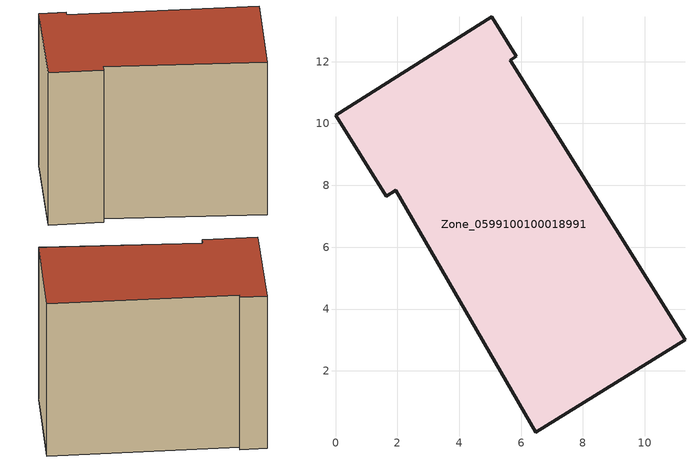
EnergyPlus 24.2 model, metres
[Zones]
Zone_0599100100018991
 floor ground (C_G): 1.95,7.84 1.65,7.65 0,10.27 5.05,13.45 5.85,12.17 5.64,12.05 11.3,3.02 6.48,0.02 z0
 wall outside (C_F): 5.05,13.45 0,10.27 1.65,7.65 1.95,7.84 6.48,0.02 11.3,3.02 5.64,12.05 5.85,12.17 5.05,13.45 z0:10.04
 roof outside (C_R): 1.95,7.84 6.48,0.02 11.3,3.02 5.64,12.05 5.85,12.17 5.05,13.45 0,10.27 1.65,7.65 z10.04
[BUILDING]
Pand.0599100100018991: North Axis=0; Terrain=City; Loads Convergence Tolerance Value=0.04; Temperature Convergence Tolerance Value=0.4; Solar Distribution=FullExterior; Maximum Number of Warmup Days=25; Minimum Number of Warmup Days=1
[Site:Location]
Rotterdam.The.Hague.AP_ZH_NLD Design_Conditions: Latitude=51.96; Longitude=4.45; Time Zone=1; Elevation=-4.5
[SITE:GROUNDTEMPERATURE:BUILDINGSURFACE]
18, 18, 18, 18, 18, 18, 18, 18, 18, 18, 18, 18
[MATERIAL] Thermal Absorptance=0.9; Solar Absorptance=0.7; Visible Absorptance=0.7
Name | Roughness | Thickness | Conductivity | Density | Specific Heat
G.TC.2015-2018 | MediumSmooth | 0.15 | 0.0428571 | 540 | 1210
F.TC.2015-2018 | Rough | 0.3 | 0.0666667 | 1920 | 840
R.TC.2015-2018 | MediumRough | 0.2 | 0.0333333 | 1500 | 1000
[CONSTRUCTION]
C_G: G.TC.2015-2018
C_F: F.TC.2015-2018
C_R: R.TC.2015-2018
[ZONE]
Zone_0599100100018991: Type=1; Multiplier=1; Ceiling Height=Autocalculate; Volume=Autocalculate; Floor Area=autocalculate; Part of Total Floor Area=Yes
[ZONEINFILTRATION:DESIGNFLOWRATE]
Infil_Zone_0599100100018991: Zone or ZoneList or Space or SpaceList=Zone_0599100100018991; Schedule=AlwaysOn; Design Flow Rate Calculation Method=Flow/Area; Flow Rate per Floor Area=0.0015; Constant Term Coefficient=1; Temperature Term Coefficient=0; Velocity Term Coefficient=0; Velocity Squared Term Coefficient=0
[HVACTEMPLATE:ZONE:IDEALLOADSAIRSYSTEM]
Zone_0599100100018991: Maximum Heating Supply Air Temperature=50; Minimum Cooling Supply Air Temperature=13; Maximum Heating Supply Air Humidity Ratio=0.0156; Minimum Cooling Supply Air Humidity Ratio=0.0077; Heating Limit=NoLimit; Cooling Limit=NoLimit; Dehumidification Control Type=ConstantSensibleHeatRatio; Cooling Sensible Heat Ratio=0.7; Dehumidification Setpoint=60; Humidification Control Type=None; Humidification Setpoint=30; Outdoor Air Method=None; Outdoor Air Flow Rate per Person=0.00944; Outdoor Air Flow Rate per Zone Floor Area=0; Outdoor Air Flow Rate per Zone=0; Demand Controlled Ventilation Type=None; Outdoor Air Economizer Type=NoEconomizer; Heat Recovery Type=None; Sensible Heat Recovery Effectiveness=0.7; Latent Heat Recovery Effectiveness=0.65
[ZONECONTROL:THERMOSTAT]
ThermostatControl_Zone_0599100100018991: Zone or ZoneList=Zone_0599100100018991; Control Type Schedule=DualSetpointControlType; Control 1=Thermostat_Zone_0599100100018991; Temperature Difference Between Cutout And Setpoint=0
[THERMOSTATSETPOINT:DUALSETPOINT]
Thermostat_Zone_0599100100018991: Heating Setpoint Temperature Schedule=HeatingSetpoint_Zone_0599100100018991; Cooling Setpoint Temperature Schedule=CoolingSetpoint_Zone_0599100100018991
[SCHEDULE:COMPACT]
HeatingSetpoint_Zone_0599100100018991: Through: 12/31, For: AllDays, Until: 24:00, 21
CoolingSetpoint_Zone_0599100100018991: Through: 12/31, For: AllDays, Until: 24:00, 24
DualSetpointControlType: Through: 12/31, For: AllDays, Until: 24:00, 4
AlwaysOn: Through: 12/31, For: AllDays, Until: 24:00, 1
